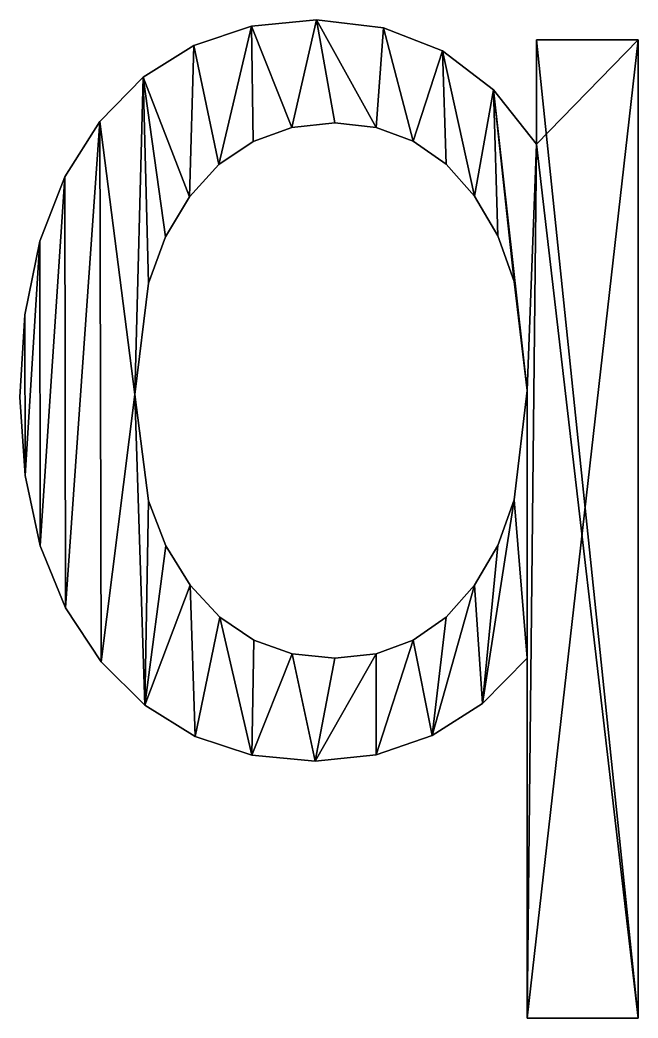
# Model space of a CAD drawing. Header units: metres. Extents: x -935 to 1842, y -1273 to 224.
# Drawn here: x 396.617 to 399.548, y 160.676 to 165.41 of the extents above; entities that cross this region are included whole.
import ezdxf

# ---------------------------------------------------------------- set-up
doc = ezdxf.new("R2010")
doc.units = ezdxf.units.M

msp = doc.modelspace()

# ---------------------------------------------------------------- meshes
at = {"layer": 'preset'}
mesh = msp.add_polyface(dxfattribs=at)
corners = [(398.8634, 165.0794), (399.0232, 163.6522), (399.0669, 164.822), (398.9607, 164.1706), (398.8826, 164.387), (398.7732, 164.5749), (398.6217, 165.2633), (398.6381, 164.7268), (398.4826, 164.8353), (398.3417, 165.3737), (398.3069, 164.9004), (398.0234, 165.4104), (398.1109, 164.922), (397.9061, 164.9002), (397.7154, 165.3803), (397.7227, 164.8345), (397.5609, 164.725), (397.4414, 165.29), (397.4205, 164.5718), (397.2014, 165.1394), (397.307, 164.3818), (397.226, 164.162), (397.1612, 163.6335), (396.9953, 164.9286), (397.0016, 162.3664), (396.8335, 162.6219), (396.8299, 164.6662), (396.7134, 162.9162), (396.7118, 164.3608), (396.6413, 163.2492), (396.6409, 164.0124), (396.6173, 163.621), (398.9607, 163.1338), (399.0232, 162.3824), (398.8103, 162.1687), (398.8826, 162.9174), (398.7732, 162.7295), (398.5717, 162.0161), (398.6381, 162.5776), (398.4826, 162.4692), (398.3072, 161.9245), (398.3069, 162.4041), (398.017, 161.894), (398.1109, 162.3824), (397.9086, 162.4041), (397.7169, 161.9235), (397.7266, 162.4692), (397.565, 162.5776), (397.4476, 162.0121), (397.4236, 162.7295), (397.2092, 162.1597), (397.3088, 162.9162), (397.2268, 163.1291), (399.0669, 165.3158), (399.5482, 160.676), (399.5482, 165.3158), (399.0232, 160.676)]
mesh.append_faces([[corners[k] for k in face] for face in [(29, 30, 31), (53, 54, 55)]], dxfattribs={"vtx0": -1})
mesh.append_faces([[corners[k] for k in face] for face in [(0, 1, 2), (1, 0, 3), (3, 0, 4), (4, 0, 5), (5, 6, 7), (7, 6, 8), (8, 9, 10), (10, 11, 12), (12, 11, 13), (13, 14, 15), (15, 14, 16), (16, 17, 18), (18, 19, 20), (20, 19, 21), (21, 19, 22), (24, 23, 25), (25, 26, 27), (27, 28, 29), (32, 33, 1), (33, 32, 34), (34, 36, 37), (37, 39, 40), (40, 41, 42), (42, 44, 45), (45, 47, 48), (48, 49, 50), (50, 22, 24), (54, 2, 56), (56, 1, 33)]], dxfattribs={"vtx0": -1, "vtx1": -1})
mesh.append_faces([[corners[k] for k in face] for face in [(22, 23, 24), (56, 2, 1)]], dxfattribs={"vtx0": -1, "vtx1": -1, "vtx2": -1})
mesh.append_faces([[corners[k] for k in face] for face in [(5, 0, 6), (8, 6, 9), (10, 9, 11), (13, 11, 14), (16, 14, 17), (18, 17, 19), (22, 19, 23), (25, 23, 26), (27, 26, 28), (29, 28, 30), (34, 32, 35), (34, 35, 36), (37, 36, 38), (37, 38, 39), (40, 39, 41), (42, 41, 43), (42, 43, 44), (45, 44, 46), (45, 46, 47), (48, 47, 49), (50, 49, 51), (50, 51, 52), (50, 52, 22), (54, 53, 2)]], dxfattribs={"vtx0": -1, "vtx2": -1})
mesh = msp.add_polyface(dxfattribs=at)
corners = [(399.0232, 162.3824, 0.2), (398.9607, 163.1338, 0.2), (399.0232, 163.6522, 0.2), (398.8103, 162.1687, 0.2), (398.8826, 162.9174, 0.2), (398.7732, 162.7295, 0.2), (398.5717, 162.0161, 0.2), (398.6381, 162.5776, 0.2), (398.4826, 162.4692, 0.2), (398.3072, 161.9245, 0.2), (398.3069, 162.4041, 0.2), (398.017, 161.894, 0.2), (398.1109, 162.3824, 0.2), (397.9086, 162.4041, 0.2), (397.7169, 161.9235, 0.2), (397.7266, 162.4692, 0.2), (397.565, 162.5776, 0.2), (397.4476, 162.0121, 0.2), (397.4236, 162.7295, 0.2), (397.2092, 162.1597, 0.2), (397.3088, 162.9162, 0.2), (397.2268, 163.1291, 0.2), (397.1612, 163.6335, 0.2), (397.0016, 162.3664, 0.2), (399.0232, 160.676, 0.2), (399.5482, 165.3158, 0.2), (399.5482, 160.676, 0.2), (399.0669, 164.822, 0.2), (398.8634, 165.0794, 0.2), (398.9607, 164.1706, 0.2), (398.8826, 164.387, 0.2), (398.7732, 164.5749, 0.2), (398.6217, 165.2633, 0.2), (398.6381, 164.7268, 0.2), (398.4826, 164.8353, 0.2), (398.3417, 165.3737, 0.2), (398.3069, 164.9004, 0.2), (398.0234, 165.4104, 0.2), (398.1109, 164.922, 0.2), (397.9061, 164.9002, 0.2), (397.7154, 165.3803, 0.2), (397.7227, 164.8345, 0.2), (397.5609, 164.725, 0.2), (397.4414, 165.29, 0.2), (397.4205, 164.5718, 0.2), (397.2014, 165.1394, 0.2), (397.307, 164.3818, 0.2), (397.226, 164.162, 0.2), (396.9953, 164.9286, 0.2), (396.8335, 162.6219, 0.2), (396.8299, 164.6662, 0.2), (396.7134, 162.9162, 0.2), (396.7118, 164.3608, 0.2), (396.6413, 163.2492, 0.2), (396.6409, 164.0124, 0.2), (396.6173, 163.621, 0.2), (399.0669, 165.3158, 0.2)]
mesh.append_faces([[corners[k] for k in face] for face in [(24, 25, 26), (54, 53, 55)]], dxfattribs={"vtx0": -1})
mesh.append_faces([[corners[k] for k in face] for face in [(1, 3, 4), (4, 3, 5), (5, 6, 7), (7, 6, 8), (8, 9, 10), (10, 11, 12), (12, 11, 13), (13, 14, 15), (15, 14, 16), (16, 17, 18), (18, 19, 20), (20, 19, 21), (21, 19, 22), (27, 2, 28), (28, 31, 32), (32, 34, 35), (35, 36, 37), (37, 39, 40), (40, 42, 43), (43, 44, 45), (45, 22, 48), (48, 49, 50), (50, 51, 52), (52, 53, 54)]], dxfattribs={"vtx0": -1, "vtx1": -1})
mesh.append_faces([[corners[k] for k in face] for face in [(25, 24, 27), (27, 24, 2), (48, 22, 23)]], dxfattribs={"vtx0": -1, "vtx1": -1, "vtx2": -1})
mesh.append_faces([[corners[k] for k in face] for face in [(0, 1, 2), (1, 0, 3), (5, 3, 6), (8, 6, 9), (10, 9, 11), (13, 11, 14), (16, 14, 17), (18, 17, 19), (22, 19, 23), (2, 24, 0), (28, 2, 29), (28, 29, 30), (28, 30, 31), (32, 31, 33), (32, 33, 34), (35, 34, 36), (37, 36, 38), (37, 38, 39), (40, 39, 41), (40, 41, 42), (43, 42, 44), (45, 44, 46), (45, 46, 47), (45, 47, 22), (48, 23, 49), (50, 49, 51), (52, 51, 53)]], dxfattribs={"vtx0": -1, "vtx2": -1})
mesh.append_faces([[corners[k] for k in face] for face in [(56, 25, 27)]], dxfattribs={"vtx1": -1})
mesh = msp.add_polyface(dxfattribs=at)
corners = [(397.7154, 165.3803, 0.2), (397.4414, 165.29), (397.7154, 165.3803), (397.4414, 165.29, 0.2)]
mesh.append_faces([[corners[k] for k in face] for face in [(0, 1, 2), (1, 0, 3)]], dxfattribs={"vtx0": -1})
mesh = msp.add_polyface(dxfattribs=at)
corners = [(398.0234, 165.4104, 0.2), (397.7154, 165.3803), (398.0234, 165.4104), (397.7154, 165.3803, 0.2)]
mesh.append_faces([[corners[k] for k in face] for face in [(0, 1, 2), (1, 0, 3)]], dxfattribs={"vtx0": -1})
mesh = msp.add_polyface(dxfattribs=at)
corners = [(398.3417, 165.3737, 0.2), (398.0234, 165.4104), (398.3417, 165.3737), (398.0234, 165.4104, 0.2)]
mesh.append_faces([[corners[k] for k in face] for face in [(0, 1, 2), (1, 0, 3)]], dxfattribs={"vtx0": -1})
mesh = msp.add_polyface(dxfattribs=at)
corners = [(398.6217, 165.2633, 0.2), (398.3417, 165.3737), (398.6217, 165.2633), (398.3417, 165.3737, 0.2)]
mesh.append_faces([[corners[k] for k in face] for face in [(0, 1, 2), (1, 0, 3)]], dxfattribs={"vtx0": -1})
mesh = msp.add_polyface(dxfattribs=at)
corners = [(397.4414, 165.29, 0.2), (397.2014, 165.1394), (397.4414, 165.29), (397.2014, 165.1394, 0.2)]
mesh.append_faces([[corners[k] for k in face] for face in [(0, 1, 2), (1, 0, 3)]], dxfattribs={"vtx0": -1})
mesh = msp.add_polyface(dxfattribs=at)
corners = [(399.5482, 165.3158, 0.2), (399.0669, 165.3158), (399.5482, 165.3158), (399.0669, 165.3158, 0.2)]
mesh.append_faces([[corners[k] for k in face] for face in [(0, 1, 2), (1, 0, 3)]], dxfattribs={"vtx0": -1})
mesh = msp.add_polyface(dxfattribs=at)
corners = [(399.0669, 165.3158), (399.0669, 164.822, 0.2), (399.0669, 164.822), (399.0669, 165.3158, 0.2)]
mesh.append_faces([[corners[k] for k in face] for face in [(0, 1, 2), (1, 0, 3)]], dxfattribs={"vtx0": -1})
mesh = msp.add_polyface(dxfattribs=at)
corners = [(399.5482, 165.3158, 0.2), (399.5482, 160.676), (399.5482, 160.676, 0.2), (399.5482, 165.3158)]
mesh.append_faces([[corners[k] for k in face] for face in [(0, 1, 2), (1, 0, 3)]], dxfattribs={"vtx0": -1})
mesh = msp.add_polyface(dxfattribs=at)
corners = [(398.8634, 165.0794, 0.2), (398.6217, 165.2633), (398.8634, 165.0794), (398.6217, 165.2633, 0.2)]
mesh.append_faces([[corners[k] for k in face] for face in [(0, 1, 2), (1, 0, 3)]], dxfattribs={"vtx0": -1})
mesh = msp.add_polyface(dxfattribs=at)
corners = [(397.2014, 165.1394), (396.9953, 164.9286, 0.2), (396.9953, 164.9286), (397.2014, 165.1394, 0.2)]
mesh.append_faces([[corners[k] for k in face] for face in [(0, 1, 2), (1, 0, 3)]], dxfattribs={"vtx0": -1})
mesh = msp.add_polyface(dxfattribs=at)
corners = [(398.8634, 165.0794, 0.2), (399.0669, 164.822), (399.0669, 164.822, 0.2), (398.8634, 165.0794)]
mesh.append_faces([[corners[k] for k in face] for face in [(0, 1, 2), (1, 0, 3)]], dxfattribs={"vtx0": -1})
mesh = msp.add_polyface(dxfattribs=at)
corners = [(396.9953, 164.9286), (396.8299, 164.6662, 0.2), (396.8299, 164.6662), (396.9953, 164.9286, 0.2)]
mesh.append_faces([[corners[k] for k in face] for face in [(0, 1, 2), (1, 0, 3)]], dxfattribs={"vtx0": -1})
mesh = msp.add_polyface(dxfattribs=at)
corners = [(397.9061, 164.9002, 0.2), (398.1109, 164.922), (397.9061, 164.9002), (398.1109, 164.922, 0.2)]
mesh.append_faces([[corners[k] for k in face] for face in [(0, 1, 2), (1, 0, 3)]], dxfattribs={"vtx0": -1})
mesh = msp.add_polyface(dxfattribs=at)
corners = [(398.1109, 164.922, 0.2), (398.3069, 164.9004), (398.1109, 164.922), (398.3069, 164.9004, 0.2)]
mesh.append_faces([[corners[k] for k in face] for face in [(0, 1, 2), (1, 0, 3)]], dxfattribs={"vtx0": -1})
mesh = msp.add_polyface(dxfattribs=at)
corners = [(398.3069, 164.9004, 0.2), (398.4826, 164.8353), (398.3069, 164.9004), (398.4826, 164.8353, 0.2)]
mesh.append_faces([[corners[k] for k in face] for face in [(0, 1, 2), (1, 0, 3)]], dxfattribs={"vtx0": -1})
mesh = msp.add_polyface(dxfattribs=at)
corners = [(397.7227, 164.8345, 0.2), (397.9061, 164.9002), (397.7227, 164.8345), (397.9061, 164.9002, 0.2)]
mesh.append_faces([[corners[k] for k in face] for face in [(0, 1, 2), (1, 0, 3)]], dxfattribs={"vtx0": -1})
mesh = msp.add_polyface(dxfattribs=at)
corners = [(397.5609, 164.725, 0.2), (397.7227, 164.8345), (397.5609, 164.725), (397.7227, 164.8345, 0.2)]
mesh.append_faces([[corners[k] for k in face] for face in [(0, 1, 2), (1, 0, 3)]], dxfattribs={"vtx0": -1})
mesh = msp.add_polyface(dxfattribs=at)
corners = [(398.4826, 164.8353, 0.2), (398.6381, 164.7268), (398.4826, 164.8353), (398.6381, 164.7268, 0.2)]
mesh.append_faces([[corners[k] for k in face] for face in [(0, 1, 2), (1, 0, 3)]], dxfattribs={"vtx0": -1})
mesh = msp.add_polyface(dxfattribs=at)
corners = [(397.5609, 164.725, 0.2), (397.4205, 164.5718), (397.4205, 164.5718, 0.2), (397.5609, 164.725)]
mesh.append_faces([[corners[k] for k in face] for face in [(0, 1, 2), (1, 0, 3)]], dxfattribs={"vtx0": -1})
mesh = msp.add_polyface(dxfattribs=at)
corners = [(398.6381, 164.7268), (398.7732, 164.5749, 0.2), (398.7732, 164.5749), (398.6381, 164.7268, 0.2)]
mesh.append_faces([[corners[k] for k in face] for face in [(0, 1, 2), (1, 0, 3)]], dxfattribs={"vtx0": -1})
mesh = msp.add_polyface(dxfattribs=at)
corners = [(396.8299, 164.6662), (396.7118, 164.3608, 0.2), (396.7118, 164.3608), (396.8299, 164.6662, 0.2)]
mesh.append_faces([[corners[k] for k in face] for face in [(0, 1, 2), (1, 0, 3)]], dxfattribs={"vtx0": -1})
mesh = msp.add_polyface(dxfattribs=at)
corners = [(397.4205, 164.5718, 0.2), (397.307, 164.3818), (397.307, 164.3818, 0.2), (397.4205, 164.5718)]
mesh.append_faces([[corners[k] for k in face] for face in [(0, 1, 2), (1, 0, 3)]], dxfattribs={"vtx0": -1})
mesh = msp.add_polyface(dxfattribs=at)
corners = [(398.7732, 164.5749), (398.8826, 164.387, 0.2), (398.8826, 164.387), (398.7732, 164.5749, 0.2)]
mesh.append_faces([[corners[k] for k in face] for face in [(0, 1, 2), (1, 0, 3)]], dxfattribs={"vtx0": -1})
mesh = msp.add_polyface(dxfattribs=at)
corners = [(397.307, 164.3818, 0.2), (397.226, 164.162), (397.226, 164.162, 0.2), (397.307, 164.3818)]
mesh.append_faces([[corners[k] for k in face] for face in [(0, 1, 2), (1, 0, 3)]], dxfattribs={"vtx0": -1})
mesh = msp.add_polyface(dxfattribs=at)
corners = [(398.8826, 164.387), (398.9607, 164.1706, 0.2), (398.9607, 164.1706), (398.8826, 164.387, 0.2)]
mesh.append_faces([[corners[k] for k in face] for face in [(0, 1, 2), (1, 0, 3)]], dxfattribs={"vtx0": -1})
mesh = msp.add_polyface(dxfattribs=at)
corners = [(396.7118, 164.3608), (396.6409, 164.0124, 0.2), (396.6409, 164.0124), (396.7118, 164.3608, 0.2)]
mesh.append_faces([[corners[k] for k in face] for face in [(0, 1, 2), (1, 0, 3)]], dxfattribs={"vtx0": -1})
mesh = msp.add_polyface(dxfattribs=at)
corners = [(397.226, 164.162, 0.2), (397.1612, 163.6335), (397.1612, 163.6335, 0.2), (397.226, 164.162)]
mesh.append_faces([[corners[k] for k in face] for face in [(0, 1, 2), (1, 0, 3)]], dxfattribs={"vtx0": -1})
mesh = msp.add_polyface(dxfattribs=at)
corners = [(398.9607, 164.1706), (399.0232, 163.6522, 0.2), (399.0232, 163.6522), (398.9607, 164.1706, 0.2)]
mesh.append_faces([[corners[k] for k in face] for face in [(0, 1, 2), (1, 0, 3)]], dxfattribs={"vtx0": -1})
mesh = msp.add_polyface(dxfattribs=at)
corners = [(396.6409, 164.0124), (396.6173, 163.621, 0.2), (396.6173, 163.621), (396.6409, 164.0124, 0.2)]
mesh.append_faces([[corners[k] for k in face] for face in [(0, 1, 2), (1, 0, 3)]], dxfattribs={"vtx0": -1})
mesh = msp.add_polyface(dxfattribs=at)
corners = [(397.1612, 163.6335, 0.2), (397.2268, 163.1291), (397.2268, 163.1291, 0.2), (397.1612, 163.6335)]
mesh.append_faces([[corners[k] for k in face] for face in [(0, 1, 2), (1, 0, 3)]], dxfattribs={"vtx0": -1})
mesh = msp.add_polyface(dxfattribs=at)
corners = [(399.0232, 163.6522), (398.9607, 163.1338, 0.2), (398.9607, 163.1338), (399.0232, 163.6522, 0.2)]
mesh.append_faces([[corners[k] for k in face] for face in [(0, 1, 2), (1, 0, 3)]], dxfattribs={"vtx0": -1})
mesh = msp.add_polyface(dxfattribs=at)
corners = [(396.6173, 163.621), (396.6413, 163.2492, 0.2), (396.6413, 163.2492), (396.6173, 163.621, 0.2)]
mesh.append_faces([[corners[k] for k in face] for face in [(0, 1, 2), (1, 0, 3)]], dxfattribs={"vtx0": -1})
mesh = msp.add_polyface(dxfattribs=at)
corners = [(396.6413, 163.2492), (396.7134, 162.9162, 0.2), (396.7134, 162.9162), (396.6413, 163.2492, 0.2)]
mesh.append_faces([[corners[k] for k in face] for face in [(0, 1, 2), (1, 0, 3)]], dxfattribs={"vtx0": -1})
mesh = msp.add_polyface(dxfattribs=at)
corners = [(397.2268, 163.1291, 0.2), (397.3088, 162.9162), (397.3088, 162.9162, 0.2), (397.2268, 163.1291)]
mesh.append_faces([[corners[k] for k in face] for face in [(0, 1, 2), (1, 0, 3)]], dxfattribs={"vtx0": -1})
mesh = msp.add_polyface(dxfattribs=at)
corners = [(398.9607, 163.1338), (398.8826, 162.9174, 0.2), (398.8826, 162.9174), (398.9607, 163.1338, 0.2)]
mesh.append_faces([[corners[k] for k in face] for face in [(0, 1, 2), (1, 0, 3)]], dxfattribs={"vtx0": -1})
mesh = msp.add_polyface(dxfattribs=at)
corners = [(396.7134, 162.9162), (396.8335, 162.6219, 0.2), (396.8335, 162.6219), (396.7134, 162.9162, 0.2)]
mesh.append_faces([[corners[k] for k in face] for face in [(0, 1, 2), (1, 0, 3)]], dxfattribs={"vtx0": -1})
mesh = msp.add_polyface(dxfattribs=at)
corners = [(397.3088, 162.9162, 0.2), (397.4236, 162.7295), (397.4236, 162.7295, 0.2), (397.3088, 162.9162)]
mesh.append_faces([[corners[k] for k in face] for face in [(0, 1, 2), (1, 0, 3)]], dxfattribs={"vtx0": -1})
mesh = msp.add_polyface(dxfattribs=at)
corners = [(398.8826, 162.9174), (398.7732, 162.7295, 0.2), (398.7732, 162.7295), (398.8826, 162.9174, 0.2)]
mesh.append_faces([[corners[k] for k in face] for face in [(0, 1, 2), (1, 0, 3)]], dxfattribs={"vtx0": -1})
mesh = msp.add_polyface(dxfattribs=at)
corners = [(397.4236, 162.7295, 0.2), (397.565, 162.5776), (397.565, 162.5776, 0.2), (397.4236, 162.7295)]
mesh.append_faces([[corners[k] for k in face] for face in [(0, 1, 2), (1, 0, 3)]], dxfattribs={"vtx0": -1})
mesh = msp.add_polyface(dxfattribs=at)
corners = [(398.7732, 162.7295), (398.6381, 162.5776, 0.2), (398.6381, 162.5776), (398.7732, 162.7295, 0.2)]
mesh.append_faces([[corners[k] for k in face] for face in [(0, 1, 2), (1, 0, 3)]], dxfattribs={"vtx0": -1})
mesh = msp.add_polyface(dxfattribs=at)
corners = [(396.8335, 162.6219), (397.0016, 162.3664, 0.2), (397.0016, 162.3664), (396.8335, 162.6219, 0.2)]
mesh.append_faces([[corners[k] for k in face] for face in [(0, 1, 2), (1, 0, 3)]], dxfattribs={"vtx0": -1})
mesh = msp.add_polyface(dxfattribs=at)
corners = [(397.7266, 162.4692, 0.2), (397.565, 162.5776), (397.7266, 162.4692), (397.565, 162.5776, 0.2)]
mesh.append_faces([[corners[k] for k in face] for face in [(0, 1, 2), (1, 0, 3)]], dxfattribs={"vtx0": -1})
mesh = msp.add_polyface(dxfattribs=at)
corners = [(398.6381, 162.5776, 0.2), (398.4826, 162.4692), (398.6381, 162.5776), (398.4826, 162.4692, 0.2)]
mesh.append_faces([[corners[k] for k in face] for face in [(0, 1, 2), (1, 0, 3)]], dxfattribs={"vtx0": -1})
mesh = msp.add_polyface(dxfattribs=at)
corners = [(397.9086, 162.4041, 0.2), (397.7266, 162.4692), (397.9086, 162.4041), (397.7266, 162.4692, 0.2)]
mesh.append_faces([[corners[k] for k in face] for face in [(0, 1, 2), (1, 0, 3)]], dxfattribs={"vtx0": -1})
mesh = msp.add_polyface(dxfattribs=at)
corners = [(398.4826, 162.4692, 0.2), (398.3069, 162.4041), (398.4826, 162.4692), (398.3069, 162.4041, 0.2)]
mesh.append_faces([[corners[k] for k in face] for face in [(0, 1, 2), (1, 0, 3)]], dxfattribs={"vtx0": -1})
mesh = msp.add_polyface(dxfattribs=at)
corners = [(398.1109, 162.3824, 0.2), (397.9086, 162.4041), (398.1109, 162.3824), (397.9086, 162.4041, 0.2)]
mesh.append_faces([[corners[k] for k in face] for face in [(0, 1, 2), (1, 0, 3)]], dxfattribs={"vtx0": -1})
mesh = msp.add_polyface(dxfattribs=at)
corners = [(398.3069, 162.4041, 0.2), (398.1109, 162.3824), (398.3069, 162.4041), (398.1109, 162.3824, 0.2)]
mesh.append_faces([[corners[k] for k in face] for face in [(0, 1, 2), (1, 0, 3)]], dxfattribs={"vtx0": -1})
mesh = msp.add_polyface(dxfattribs=at)
corners = [(397.0016, 162.3664, 0.2), (397.2092, 162.1597), (397.0016, 162.3664), (397.2092, 162.1597, 0.2)]
mesh.append_faces([[corners[k] for k in face] for face in [(0, 1, 2), (1, 0, 3)]], dxfattribs={"vtx0": -1})
mesh = msp.add_polyface(dxfattribs=at)
corners = [(399.0232, 162.3824, 0.2), (398.8103, 162.1687), (398.8103, 162.1687, 0.2), (399.0232, 162.3824)]
mesh.append_faces([[corners[k] for k in face] for face in [(0, 1, 2), (1, 0, 3)]], dxfattribs={"vtx0": -1})
mesh = msp.add_polyface(dxfattribs=at)
corners = [(399.0232, 162.3824), (399.0232, 160.676, 0.2), (399.0232, 160.676), (399.0232, 162.3824, 0.2)]
mesh.append_faces([[corners[k] for k in face] for face in [(0, 1, 2), (1, 0, 3)]], dxfattribs={"vtx0": -1})
mesh = msp.add_polyface(dxfattribs=at)
corners = [(397.2092, 162.1597, 0.2), (397.4476, 162.0121), (397.2092, 162.1597), (397.4476, 162.0121, 0.2)]
mesh.append_faces([[corners[k] for k in face] for face in [(0, 1, 2), (1, 0, 3)]], dxfattribs={"vtx0": -1})
mesh = msp.add_polyface(dxfattribs=at)
corners = [(398.5717, 162.0161, 0.2), (398.8103, 162.1687), (398.5717, 162.0161), (398.8103, 162.1687, 0.2)]
mesh.append_faces([[corners[k] for k in face] for face in [(0, 1, 2), (1, 0, 3)]], dxfattribs={"vtx0": -1})
mesh = msp.add_polyface(dxfattribs=at)
corners = [(398.3072, 161.9245, 0.2), (398.5717, 162.0161), (398.3072, 161.9245), (398.5717, 162.0161, 0.2)]
mesh.append_faces([[corners[k] for k in face] for face in [(0, 1, 2), (1, 0, 3)]], dxfattribs={"vtx0": -1})
mesh = msp.add_polyface(dxfattribs=at)
corners = [(397.4476, 162.0121, 0.2), (397.7169, 161.9235), (397.4476, 162.0121), (397.7169, 161.9235, 0.2)]
mesh.append_faces([[corners[k] for k in face] for face in [(0, 1, 2), (1, 0, 3)]], dxfattribs={"vtx0": -1})
mesh = msp.add_polyface(dxfattribs=at)
corners = [(397.7169, 161.9235, 0.2), (398.017, 161.894), (397.7169, 161.9235), (398.017, 161.894, 0.2)]
mesh.append_faces([[corners[k] for k in face] for face in [(0, 1, 2), (1, 0, 3)]], dxfattribs={"vtx0": -1})
mesh = msp.add_polyface(dxfattribs=at)
corners = [(398.017, 161.894, 0.2), (398.3072, 161.9245), (398.017, 161.894), (398.3072, 161.9245, 0.2)]
mesh.append_faces([[corners[k] for k in face] for face in [(0, 1, 2), (1, 0, 3)]], dxfattribs={"vtx0": -1})
mesh = msp.add_polyface(dxfattribs=at)
corners = [(399.0232, 160.676, 0.2), (399.5482, 160.676), (399.0232, 160.676), (399.5482, 160.676, 0.2)]
mesh.append_faces([[corners[k] for k in face] for face in [(0, 1, 2), (1, 0, 3)]], dxfattribs={"vtx0": -1})

doc.saveas('drawing.dxf')
